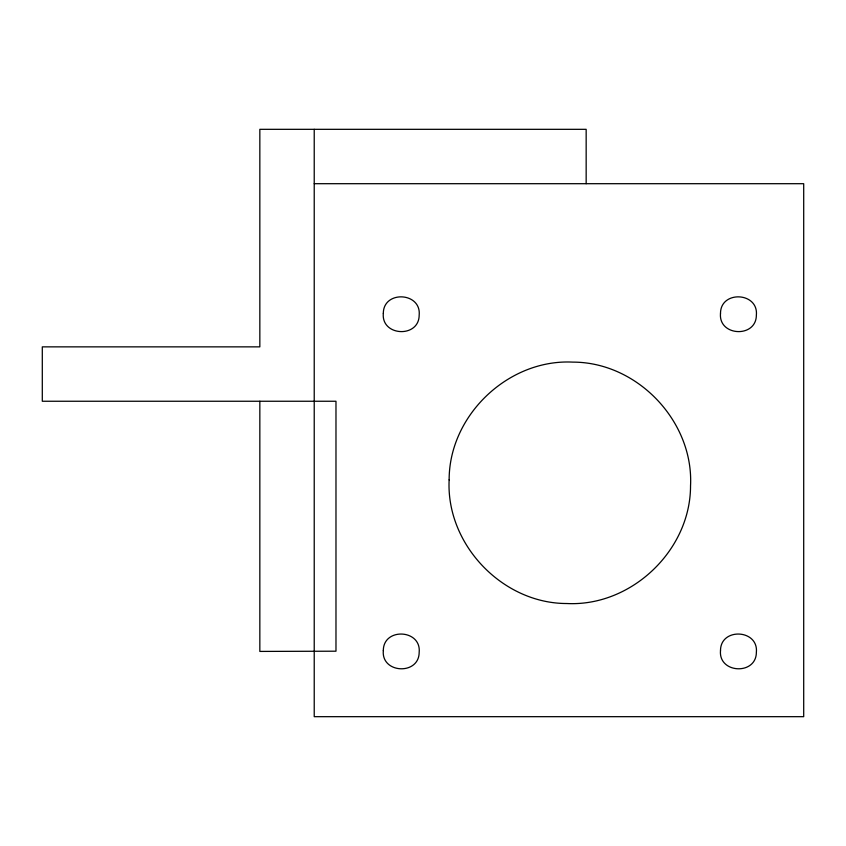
<?xml version="1.0" encoding="UTF-8"?>
<svg xmlns="http://www.w3.org/2000/svg" width="846" height="846" viewBox="0 0 846 846"><rect width="100%" height="100%" fill="white"/><g stroke="black" fill="none" stroke-linecap="round" stroke-linejoin="round"><path stroke-width="1.27" d="M314.226 183.698L803.7 183.698L803.7 716.678L314.226 716.678L314.226 129.322M586.162 183.698L586.162 129.322L259.838 129.322L259.838 346.86L42.3 346.86L42.3 401.247L335.978 401.247L335.978 651.198L259.838 651.42L259.838 401.247M449.141 479.862C445.905 544.316 502.344 603.589 566.883 603.526C631.338 606.762 690.611 550.323 690.537 485.784C693.773 421.329 637.345 362.056 572.805 362.12C508.351 358.884 449.067 415.323 449.141 479.862M383.323 313.348C381.081 336.412 419.14 338.284 419.172 315.114C421.403 292.039 383.354 290.167 383.323 313.348M383.323 650.542C381.081 673.606 419.14 675.478 419.172 652.298C421.403 629.234 383.354 627.362 383.323 650.542M720.506 313.348C718.275 336.412 756.324 338.284 756.366 315.114C758.598 292.039 720.549 290.167 720.506 313.348M720.506 650.542C718.275 673.606 756.324 675.478 756.366 652.298C758.598 629.234 720.549 627.362 720.506 650.542"/></g></svg>
